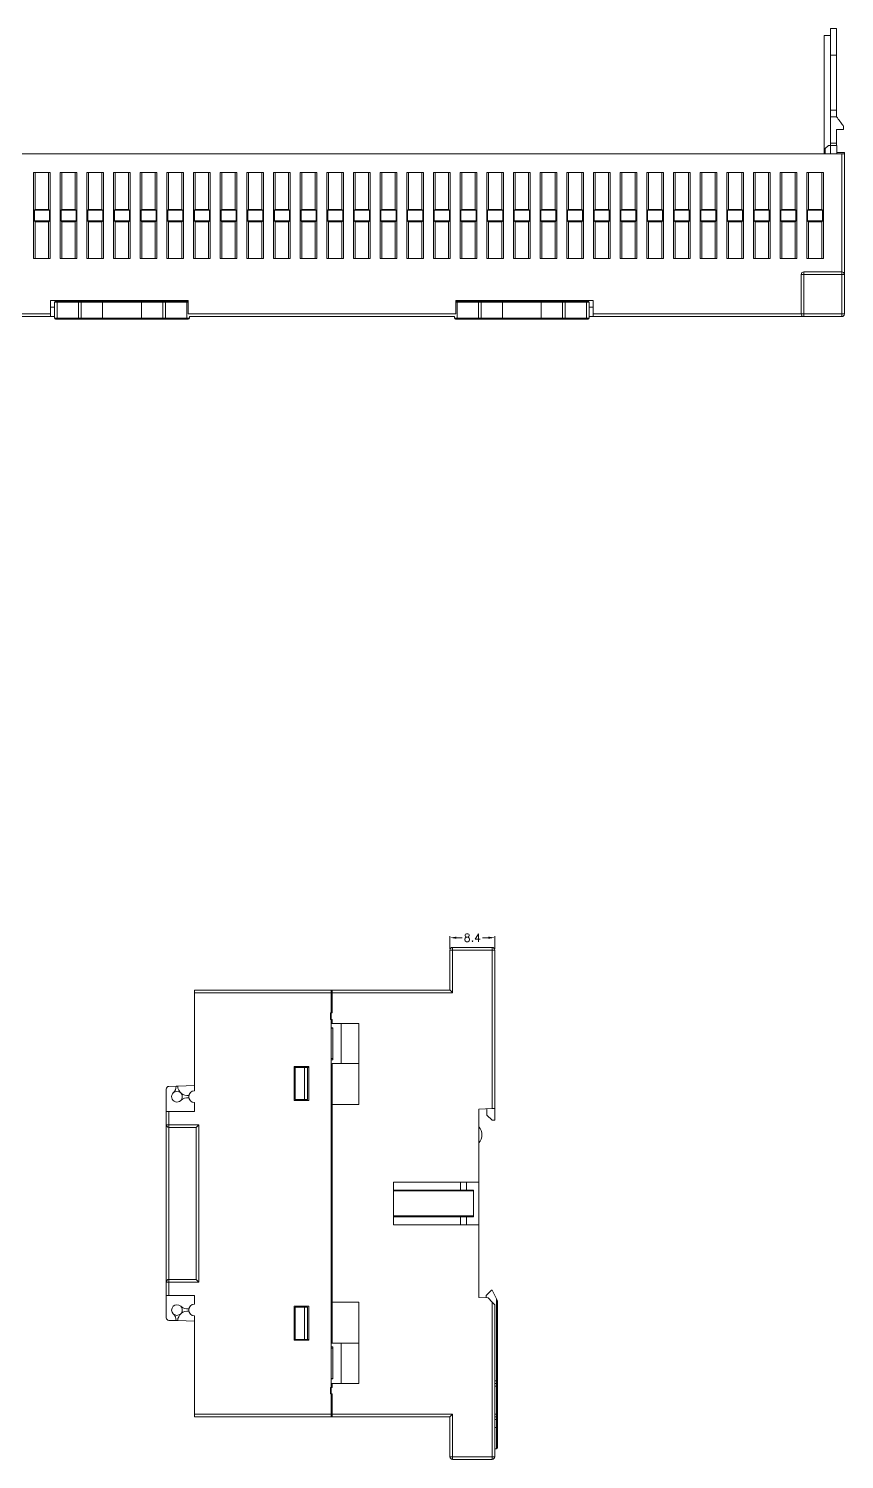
# Model space of a CAD drawing. Header units: millimetres. Extents: x 92 to 1037, y 522 to 1264.
# Drawn here: x 450.8 to 603.8, y 615 to 883.2 of the extents above; entities that cross this region are included whole.
import ezdxf

# ---------------------------------------------------------------- set-up
doc = ezdxf.new("R2010")
doc.units = ezdxf.units.MM
doc.layers.get('Defpoints').update_dxf_attribs({"linetype": 'CONTINUOUS'})
doc.layers.add('1', color=7, linetype='CONTINUOUS', true_color=0xffffff)
doc.layers.add('9', color=7, linetype='CONTINUOUS', true_color=0xffffff)
doc.layers.add('dim', color=82, linetype='CONTINUOUS', lineweight=9)
doc.styles.add('ROMANC', font='romanc.shx', dxfattribs={"bigfont": 'gbcbig.shx'})
doc.dimstyles.new('YanXiu', dxfattribs={"dimtxt": 6, "dimasz": 2.2, "dimexe": 0.66, "dimexo": 0.66, "dimgap": 0.66, "dimtad": 0, "dimdsep": 46, "dimtxsty": 'ROMANC', "dimcen": 0, "dimclrd": 256, "dimclre": 131, "dimclrt": 42, "dimazin": 2, "dimtfac": 1, "dimtofl": 0, "dimtmove": 0, "dimatfit": 3, "dimfxl": 0, "dimlwd": 5, "dimlwe": 5, "dimarcsym": 0})

# ---------------------------------------------------------------- blocks, each defined once
blk = doc.blocks.new('*D36')
at = {"layer": 'Defpoints', "color": 0, "lineweight": 18, "transparency": 16777216}
for p in [(538.23, 712.79), (529.83, 710.41), (538.23, 710.41)]:
    blk.add_point(p, dxfattribs=at)
at = {"layer": 'dim', "color": 131, "lineweight": 5, "transparency": 16777216}
for p, q in [((529.83, 710.71), (529.83, 713.09)), ((538.23, 710.71), (538.23, 713.09))]:
    blk.add_line(p, q, dxfattribs=at)
at = {"layer": 'dim', "lineweight": 5, "transparency": 16777216}
for p, q in [((531.03, 712.79), (532.12, 712.79)), ((537.03, 712.79), (535.93, 712.79))]:
    blk.add_line(p, q, dxfattribs=at)
at = {"layer": 'dim', "lineweight": 18, "transparency": 16777216}
for points in [[(531.03, 712.99), (531.03, 712.59), (529.83, 712.79)], [(537.03, 712.99), (537.03, 712.59), (538.23, 712.79)]]:
    blk.add_solid(points, dxfattribs=at)
at = {"layer": 'dim', "color": 42, "lineweight": 18, "transparency": 16777216, "insert": (534.03, 712.79), "char_height": 1.5, "attachment_point": 5, "style": 'ROMANC'}
blk.add_mtext('8.4', dxfattribs=at)

msp = doc.modelspace()

# ---------------------------------------------------------------- linework, layer by layer
at = {"layer": '1', "color": 155, "linetype": 'Continuous', "lineweight": 18}
for p, q in [((481.927, 702.983), (507.527, 702.983)), ((481.927, 702.983), (481.927, 702.483)), ((507.527, 702.983), (507.727, 702.983)), ((507.527, 702.983), (507.527, 702.483)), ((481.927, 702.483), (481.927, 684.083)), ((507.527, 623.483), (507.527, 702.483)), ((507.527, 700.983), (507.727, 700.983)), ((507.827, 695.883), (507.527, 695.883)), ((507.527, 695.833), (507.827, 695.833)), ((507.827, 695.833), (507.827, 695.883)), ((507.827, 695.833), (507.827, 690.133)), ((507.827, 690.133), (507.527, 690.133)), ((507.827, 689.883), (507.527, 689.883)), ((507.827, 689.883), (507.827, 690.133)), ((500.627, 682.283), (500.627, 688.633)), ((500.627, 688.633), (503.327, 688.633)), ((503.327, 688.633), (503.327, 682.283)), ((476.627, 680.233), (476.627, 684.415)), ((478.486, 684.962), (477.11, 684.914)), ((478.769, 684.972), (478.486, 684.962)), ((481.927, 685.083), (478.769, 684.972)), ((481.927, 681.883), (481.927, 680.233)), ((503.327, 682.283), (500.627, 682.283)), ((476.627, 677.733), (476.627, 680.233)), ((476.627, 680.233), (477.127, 680.233)), ((481.927, 680.233), (477.127, 680.233)), ((476.627, 648.233), (476.627, 677.733)), ((482.227, 677.233), (477.127, 677.233)), ((482.227, 677.233), (482.727, 677.733)), ((482.227, 648.733), (482.227, 677.233)), ((476.627, 645.733), (476.627, 648.233)), ((477.127, 648.733), (482.227, 648.733)), ((482.727, 648.233), (482.227, 648.733)), ((476.627, 641.552), (476.627, 645.733)), ((477.127, 645.733), (476.627, 645.733)), ((481.927, 645.733), (477.127, 645.733)), ((481.927, 645.733), (481.927, 644.083)), ((481.927, 641.883), (481.927, 623.483)), ((500.627, 637.333), (500.627, 643.683)), ((500.627, 643.683), (503.327, 643.683)), ((503.327, 643.683), (503.327, 637.333)), ((478.486, 641.004), (477.11, 641.052)), ((478.769, 640.994), (478.486, 641.004)), ((481.927, 640.884), (478.769, 640.994)), ((503.327, 637.333), (500.627, 637.333)), ((507.827, 636.083), (507.527, 636.083)), ((507.827, 635.833), (507.527, 635.833)), ((507.827, 636.083), (507.827, 635.833)), ((507.827, 630.133), (507.827, 635.833)), ((507.527, 630.133), (507.827, 630.133)), ((507.827, 630.083), (507.527, 630.083)), ((507.827, 630.133), (507.827, 630.083)), ((481.927, 623.483), (481.927, 622.983)), ((507.527, 622.983), (481.927, 622.983)), ((507.527, 624.983), (507.727, 624.983)), ((507.527, 623.483), (507.527, 622.983)), ((507.527, 622.983), (507.727, 622.983))]:
    msp.add_line(p, q, dxfattribs=at)
at = {"layer": '1', "color": 155, "linetype": 'Continuous', "lineweight": 13}
for p, q in [((507.527, 702.483), (481.927, 702.483)), ((477.127, 680.233), (477.127, 677.733)), ((476.627, 677.733), (477.127, 677.733)), ((477.127, 677.733), (482.727, 677.733)), ((477.127, 677.233), (477.127, 677.733)), ((477.127, 677.233), (477.127, 648.733)), ((482.727, 677.733), (482.727, 648.233)), ((476.627, 648.233), (477.127, 648.233)), ((477.127, 648.233), (477.127, 648.733)), ((482.727, 648.233), (477.127, 648.233)), ((477.127, 648.233), (477.127, 645.733)), ((481.927, 623.483), (507.527, 623.483))]:
    msp.add_line(p, q, dxfattribs=at)
at = {"layer": '1', "color": 155, "linetype": 'Continuous', "lineweight": 18}
for centre, radius, start, end in [((477.127, 684.415), 0.5, 91.99951, 180), ((476.671, 685.007), 1.815, 314.02724, 358.59483), ((480.584, 685.007), 1.815, 181.09269, 278.45772), ((478.627, 682.983), 1, 134.02724, 314.02724), ((480.584, 680.958), 1.815, 81.53276, 134.02724), ((481.927, 642.983), 1.1, 90, 270), ((477.127, 641.552), 0.5, 180, 268.00049), ((478.627, 642.984), 1, 225.97276, 314.02724), ((478.627, 642.984), 1, 314.02724, 45.97276)]:
    msp.add_arc(centre, radius, start, end, dxfattribs=at)
at = {"layer": '1', "color": 155, "linetype": 'Continuous', "lineweight": 18, "extrusion": (0, 0, -1)}
for centre, radius, start, end in [((-478.627, 682.983), 1, 45.97276, 134.02724), ((-481.927, 682.983), 1.1, 270, 90), ((-478.627, 682.983), 1, 134.02724, 225.97276), ((-477.127, 677.733), 0.5, 270, 0), ((-477.127, 648.233), 0.5, 0, 90), ((-478.627, 642.984), 1, 314.02724, 134.02724), ((-476.671, 640.959), 1.815, 134.02724, 178.59483), ((-480.584, 640.959), 1.815, 1.09269, 98.46023), ((-480.584, 645.008), 1.815, 261.53529, 314.02724)]:
    msp.add_arc(centre, radius, start, end, dxfattribs=at)
at = {"layer": '9', "color": 155, "linetype": 'Continuous', "lineweight": 18}
for p, q in [((601.199, 883.232), (602.349, 883.232)), ((601.199, 878.232), (601.199, 883.232)), ((602.349, 883.232), (602.349, 878.232)), ((599.999, 881.932), (601.199, 881.932)), ((599.999, 859.731), (599.999, 881.932)), ((602.349, 878.232), (601.199, 878.232)), ((601.199, 878.232), (601.199, 867.939)), ((602.349, 867.939), (602.349, 878.232)), ((601.199, 866.689), (601.199, 867.939)), ((601.199, 867.939), (602.349, 867.939)), ((601.199, 866.689), (601.199, 861.732)), ((602.349, 867.939), (602.349, 866.689)), ((602.349, 864.332), (602.349, 861.732)), ((603.653, 864.904), (603.653, 864.332)), ((600.813, 861.332), (600.213, 860.732)), ((600.813, 861.332), (601.199, 861.332)), ((602.399, 861.332), (601.199, 861.332)), ((601.199, 861.332), (601.199, 859.732)), ((602.399, 861.332), (602.399, 859.732)), ((408.299, 859.732), (603.299, 859.732)), ((600.213, 859.732), (600.213, 860.732)), ((602.399, 860.032), (603.799, 860.032)), ((603.799, 859.732), (603.299, 859.732)), ((603.799, 860.032), (603.799, 859.732)), ((603.799, 859.732), (603.799, 837.132)), ((451.741, 856.232), (454.857, 856.232)), ((451.741, 840.132), (451.741, 856.232)), ((452.045, 849.329), (452.038, 856.232)), ((454.553, 849.329), (454.56, 856.232)), ((454.857, 840.132), (454.857, 856.232)), ((456.741, 856.232), (459.857, 856.232)), ((456.741, 840.132), (456.741, 856.232)), ((457.045, 849.329), (457.038, 856.232)), ((459.553, 849.329), (459.56, 856.232)), ((459.857, 840.132), (459.857, 856.232)), ((461.741, 856.232), (464.857, 856.232)), ((461.741, 840.132), (461.741, 856.232)), ((462.045, 849.329), (462.038, 856.232)), ((464.553, 849.329), (464.56, 856.232)), ((464.857, 840.132), (464.857, 856.232)), ((466.741, 856.232), (469.857, 856.232)), ((466.741, 840.132), (466.741, 856.232)), ((467.045, 849.329), (467.038, 856.232)), ((469.553, 849.329), (469.56, 856.232)), ((469.857, 840.132), (469.857, 856.232)), ((471.741, 856.232), (474.857, 856.232)), ((471.741, 840.132), (471.741, 856.232)), ((472.045, 849.329), (472.038, 856.232)), ((474.553, 849.329), (474.56, 856.232)), ((474.857, 840.132), (474.857, 856.232)), ((476.741, 856.232), (479.857, 856.232)), ((476.741, 840.132), (476.741, 856.232)), ((477.045, 849.329), (477.038, 856.232)), ((479.553, 849.329), (479.56, 856.232)), ((479.857, 840.132), (479.857, 856.232)), ((481.741, 856.232), (484.857, 856.232)), ((481.741, 840.132), (481.741, 856.232)), ((482.045, 849.329), (482.038, 856.232)), ((484.553, 849.329), (484.56, 856.232)), ((484.857, 840.132), (484.857, 856.232)), ((486.741, 856.232), (489.857, 856.232)), ((486.741, 840.132), (486.741, 856.232)), ((487.045, 849.329), (487.038, 856.232)), ((489.553, 849.329), (489.56, 856.232)), ((489.857, 840.132), (489.857, 856.232)), ((491.741, 856.232), (494.857, 856.232)), ((491.741, 840.132), (491.741, 856.232)), ((492.045, 849.329), (492.038, 856.232)), ((494.553, 849.329), (494.56, 856.232)), ((494.857, 840.132), (494.857, 856.232)), ((496.741, 856.232), (499.857, 856.232)), ((496.741, 840.132), (496.741, 856.232)), ((497.045, 849.329), (497.038, 856.232)), ((499.553, 849.329), (499.56, 856.232)), ((499.857, 840.132), (499.857, 856.232)), ((501.741, 856.232), (504.857, 856.232)), ((501.741, 840.132), (501.741, 856.232)), ((502.045, 849.329), (502.038, 856.232)), ((504.553, 849.329), (504.56, 856.232)), ((504.857, 840.132), (504.857, 856.232)), ((506.741, 856.232), (509.857, 856.232)), ((506.741, 840.132), (506.741, 856.232)), ((507.045, 849.329), (507.038, 856.232)), ((509.553, 849.329), (509.56, 856.232)), ((509.857, 840.132), (509.857, 856.232)), ((511.741, 856.232), (514.857, 856.232)), ((511.741, 840.132), (511.741, 856.232)), ((512.045, 849.329), (512.038, 856.232)), ((514.553, 849.329), (514.56, 856.232)), ((514.857, 840.132), (514.857, 856.232)), ((516.741, 856.232), (519.857, 856.232)), ((516.741, 840.132), (516.741, 856.232)), ((517.045, 849.329), (517.038, 856.232)), ((519.553, 849.329), (519.56, 856.232)), ((519.857, 840.132), (519.857, 856.232)), ((521.741, 856.232), (524.857, 856.232)), ((521.741, 840.132), (521.741, 856.232)), ((522.045, 849.329), (522.038, 856.232)), ((524.553, 849.329), (524.56, 856.232)), ((524.857, 840.132), (524.857, 856.232)), ((526.741, 856.232), (529.857, 856.232)), ((526.741, 840.132), (526.741, 856.232)), ((527.045, 849.329), (527.038, 856.232)), ((529.553, 849.329), (529.56, 856.232)), ((529.857, 840.132), (529.857, 856.232)), ((531.741, 856.232), (534.857, 856.232)), ((531.741, 840.132), (531.741, 856.232)), ((532.045, 849.329), (532.038, 856.232)), ((534.553, 849.329), (534.56, 856.232)), ((534.857, 840.132), (534.857, 856.232)), ((536.741, 856.232), (539.857, 856.232)), ((536.741, 840.132), (536.741, 856.232)), ((537.045, 849.329), (537.038, 856.232)), ((539.553, 849.329), (539.56, 856.232)), ((539.857, 840.132), (539.857, 856.232)), ((541.741, 856.232), (544.857, 856.232)), ((541.741, 840.132), (541.741, 856.232)), ((542.045, 849.329), (542.038, 856.232)), ((544.553, 849.329), (544.56, 856.232)), ((544.857, 840.132), (544.857, 856.232)), ((546.741, 856.232), (549.857, 856.232)), ((546.741, 840.132), (546.741, 856.232)), ((547.045, 849.329), (547.038, 856.232)), ((549.553, 849.329), (549.56, 856.232)), ((549.857, 840.132), (549.857, 856.232)), ((551.741, 856.232), (554.857, 856.232)), ((551.741, 840.132), (551.741, 856.232)), ((552.045, 849.329), (552.038, 856.232)), ((554.553, 849.329), (554.56, 856.232)), ((554.857, 840.132), (554.857, 856.232)), ((556.741, 856.232), (559.857, 856.232)), ((556.741, 840.132), (556.741, 856.232)), ((557.045, 849.329), (557.038, 856.232)), ((559.553, 849.329), (559.56, 856.232)), ((559.857, 840.132), (559.857, 856.232)), ((561.741, 856.232), (564.857, 856.232)), ((561.741, 840.132), (561.741, 856.232)), ((562.045, 849.329), (562.038, 856.232)), ((564.553, 849.329), (564.56, 856.232)), ((564.857, 840.132), (564.857, 856.232)), ((566.741, 856.232), (569.857, 856.232)), ((566.741, 840.132), (566.741, 856.232)), ((567.045, 849.329), (567.038, 856.232)), ((569.553, 849.329), (569.56, 856.232)), ((569.857, 840.132), (569.857, 856.232)), ((571.741, 856.232), (574.857, 856.232)), ((571.741, 840.132), (571.741, 856.232)), ((572.045, 849.329), (572.038, 856.232)), ((574.553, 849.329), (574.56, 856.232)), ((574.857, 840.132), (574.857, 856.232)), ((576.741, 856.232), (579.857, 856.232)), ((576.741, 840.132), (576.741, 856.232)), ((577.045, 849.329), (577.038, 856.232)), ((579.553, 849.329), (579.56, 856.232)), ((579.857, 840.132), (579.857, 856.232)), ((581.741, 856.232), (584.857, 856.232)), ((581.741, 840.132), (581.741, 856.232)), ((582.045, 849.329), (582.038, 856.232)), ((584.553, 849.329), (584.56, 856.232)), ((584.857, 840.132), (584.857, 856.232)), ((586.741, 856.232), (589.857, 856.232)), ((586.741, 840.132), (586.741, 856.232)), ((587.045, 849.329), (587.038, 856.232)), ((589.553, 849.329), (589.56, 856.232)), ((589.857, 840.132), (589.857, 856.232)), ((591.741, 856.232), (594.857, 856.232)), ((591.741, 840.132), (591.741, 856.232)), ((592.045, 849.329), (592.038, 856.232)), ((594.553, 849.329), (594.56, 856.232)), ((594.857, 840.132), (594.857, 856.232)), ((596.741, 856.232), (599.857, 856.232)), ((596.741, 840.132), (596.741, 856.232)), ((597.045, 849.329), (597.038, 856.232)), ((599.553, 849.329), (599.56, 856.232)), ((599.857, 840.132), (599.857, 856.232)), ((451.888, 849.172), (452.045, 849.329)), ((454.71, 849.172), (451.888, 849.172)), ((451.888, 849.172), (451.888, 847.192)), ((454.553, 849.329), (452.045, 849.329)), ((454.71, 849.172), (454.553, 849.329)), ((454.71, 849.172), (454.71, 847.192)), ((456.888, 849.172), (457.045, 849.329)), ((459.71, 849.172), (456.888, 849.172)), ((456.888, 849.172), (456.888, 847.192)), ((459.553, 849.329), (457.045, 849.329)), ((459.71, 849.172), (459.553, 849.329)), ((459.71, 849.172), (459.71, 847.192)), ((461.888, 849.172), (462.045, 849.329)), ((464.71, 849.172), (461.888, 849.172)), ((461.888, 849.172), (461.888, 847.192)), ((464.553, 849.329), (462.045, 849.329)), ((464.71, 849.172), (464.553, 849.329)), ((464.71, 849.172), (464.71, 847.192)), ((466.888, 849.172), (467.045, 849.329)), ((469.71, 849.172), (466.888, 849.172)), ((466.888, 849.172), (466.888, 847.192)), ((469.553, 849.329), (467.045, 849.329)), ((469.71, 849.172), (469.553, 849.329)), ((469.71, 849.172), (469.71, 847.192)), ((471.888, 849.172), (472.045, 849.329)), ((474.71, 849.172), (471.888, 849.172)), ((471.888, 849.172), (471.888, 847.192)), ((474.553, 849.329), (472.045, 849.329)), ((474.71, 849.172), (474.553, 849.329)), ((474.71, 849.172), (474.71, 847.192)), ((476.888, 849.172), (477.045, 849.329)), ((479.71, 849.172), (476.888, 849.172)), ((476.888, 849.172), (476.888, 847.192)), ((479.553, 849.329), (477.045, 849.329)), ((479.71, 849.172), (479.553, 849.329)), ((479.71, 849.172), (479.71, 847.192)), ((481.888, 849.172), (482.045, 849.329)), ((484.71, 849.172), (481.888, 849.172)), ((481.888, 849.172), (481.888, 847.192)), ((484.553, 849.329), (482.045, 849.329)), ((484.71, 849.172), (484.553, 849.329)), ((484.71, 849.172), (484.71, 847.192)), ((486.888, 849.172), (487.045, 849.329)), ((489.71, 849.172), (486.888, 849.172)), ((486.888, 849.172), (486.888, 847.192)), ((489.553, 849.329), (487.045, 849.329)), ((489.71, 849.172), (489.553, 849.329)), ((489.71, 849.172), (489.71, 847.192)), ((491.888, 849.172), (492.045, 849.329)), ((494.71, 849.172), (491.888, 849.172)), ((491.888, 849.172), (491.888, 847.192)), ((494.553, 849.329), (492.045, 849.329)), ((494.71, 849.172), (494.553, 849.329)), ((494.71, 849.172), (494.71, 847.192)), ((496.888, 849.172), (497.045, 849.329)), ((499.71, 849.172), (496.888, 849.172)), ((496.888, 849.172), (496.888, 847.192)), ((499.553, 849.329), (497.045, 849.329)), ((499.71, 849.172), (499.553, 849.329)), ((499.71, 849.172), (499.71, 847.192)), ((501.888, 849.172), (502.045, 849.329)), ((504.71, 849.172), (501.888, 849.172)), ((501.888, 849.172), (501.888, 847.192)), ((504.553, 849.329), (502.045, 849.329)), ((504.71, 849.172), (504.553, 849.329)), ((504.71, 849.172), (504.71, 847.192)), ((506.888, 849.172), (507.045, 849.329)), ((509.71, 849.172), (506.888, 849.172)), ((506.888, 849.172), (506.888, 847.192)), ((509.553, 849.329), (507.045, 849.329)), ((509.71, 849.172), (509.553, 849.329)), ((509.71, 849.172), (509.71, 847.192)), ((511.888, 849.172), (512.045, 849.329)), ((514.71, 849.172), (511.888, 849.172)), ((511.888, 849.172), (511.888, 847.192)), ((514.553, 849.329), (512.045, 849.329)), ((514.71, 849.172), (514.553, 849.329)), ((514.71, 849.172), (514.71, 847.192)), ((516.888, 849.172), (517.045, 849.329)), ((519.71, 849.172), (516.888, 849.172)), ((516.888, 849.172), (516.888, 847.192)), ((519.553, 849.329), (517.045, 849.329)), ((519.71, 849.172), (519.553, 849.329)), ((519.71, 849.172), (519.71, 847.192)), ((521.888, 849.172), (522.045, 849.329)), ((524.71, 849.172), (521.888, 849.172)), ((521.888, 849.172), (521.888, 847.192)), ((524.553, 849.329), (522.045, 849.329)), ((524.71, 849.172), (524.553, 849.329)), ((524.71, 849.172), (524.71, 847.192)), ((526.888, 849.172), (527.045, 849.329)), ((529.71, 849.172), (526.888, 849.172)), ((526.888, 849.172), (526.888, 847.192)), ((529.553, 849.329), (527.045, 849.329)), ((529.71, 849.172), (529.553, 849.329)), ((529.71, 849.172), (529.71, 847.192)), ((531.888, 849.172), (532.045, 849.329)), ((534.71, 849.172), (531.888, 849.172)), ((531.888, 849.172), (531.888, 847.192)), ((534.553, 849.329), (532.045, 849.329)), ((534.71, 849.172), (534.553, 849.329)), ((534.71, 849.172), (534.71, 847.192)), ((536.888, 849.172), (537.045, 849.329)), ((539.71, 849.172), (536.888, 849.172)), ((536.888, 849.172), (536.888, 847.192)), ((539.553, 849.329), (537.045, 849.329)), ((539.71, 849.172), (539.553, 849.329)), ((539.71, 849.172), (539.71, 847.192)), ((541.888, 849.172), (542.045, 849.329)), ((544.71, 849.172), (541.888, 849.172)), ((541.888, 849.172), (541.888, 847.192)), ((544.553, 849.329), (542.045, 849.329)), ((544.71, 849.172), (544.553, 849.329)), ((544.71, 849.172), (544.71, 847.192)), ((546.888, 849.172), (547.045, 849.329)), ((549.71, 849.172), (546.888, 849.172)), ((546.888, 849.172), (546.888, 847.192)), ((549.553, 849.329), (547.045, 849.329)), ((549.71, 849.172), (549.553, 849.329)), ((549.71, 849.172), (549.71, 847.192)), ((551.888, 849.172), (552.045, 849.329)), ((554.71, 849.172), (551.888, 849.172)), ((551.888, 849.172), (551.888, 847.192)), ((554.553, 849.329), (552.045, 849.329)), ((554.71, 849.172), (554.553, 849.329)), ((554.71, 849.172), (554.71, 847.192)), ((556.888, 849.172), (557.045, 849.329)), ((559.71, 849.172), (556.888, 849.172)), ((556.888, 849.172), (556.888, 847.192)), ((559.553, 849.329), (557.045, 849.329)), ((559.71, 849.172), (559.553, 849.329)), ((559.71, 849.172), (559.71, 847.192)), ((561.888, 849.172), (562.045, 849.329)), ((564.71, 849.172), (561.888, 849.172)), ((561.888, 849.172), (561.888, 847.192)), ((564.553, 849.329), (562.045, 849.329)), ((564.71, 849.172), (564.553, 849.329)), ((564.71, 849.172), (564.71, 847.192)), ((566.888, 849.172), (567.045, 849.329)), ((569.71, 849.172), (566.888, 849.172)), ((566.888, 849.172), (566.888, 847.192)), ((569.553, 849.329), (567.045, 849.329)), ((569.71, 849.172), (569.553, 849.329)), ((569.71, 849.172), (569.71, 847.192)), ((571.888, 849.172), (572.045, 849.329)), ((574.71, 849.172), (571.888, 849.172)), ((571.888, 849.172), (571.888, 847.192)), ((574.553, 849.329), (572.045, 849.329)), ((574.71, 849.172), (574.553, 849.329)), ((574.71, 849.172), (574.71, 847.192)), ((576.888, 849.172), (577.045, 849.329)), ((579.71, 849.172), (576.888, 849.172)), ((576.888, 849.172), (576.888, 847.192)), ((579.553, 849.329), (577.045, 849.329)), ((579.71, 849.172), (579.553, 849.329)), ((579.71, 849.172), (579.71, 847.192)), ((581.888, 849.172), (582.045, 849.329)), ((584.71, 849.172), (581.888, 849.172)), ((581.888, 849.172), (581.888, 847.192)), ((584.553, 849.329), (582.045, 849.329)), ((584.71, 849.172), (584.553, 849.329)), ((584.71, 849.172), (584.71, 847.192)), ((586.888, 849.172), (587.045, 849.329)), ((589.71, 849.172), (586.888, 849.172)), ((586.888, 849.172), (586.888, 847.192)), ((589.553, 849.329), (587.045, 849.329)), ((589.71, 849.172), (589.553, 849.329)), ((589.71, 849.172), (589.71, 847.192)), ((591.888, 849.172), (592.045, 849.329)), ((594.71, 849.172), (591.888, 849.172)), ((591.888, 849.172), (591.888, 847.192)), ((594.553, 849.329), (592.045, 849.329)), ((594.71, 849.172), (594.553, 849.329)), ((594.71, 849.172), (594.71, 847.192)), ((596.888, 849.172), (597.045, 849.329)), ((599.71, 849.172), (596.888, 849.172)), ((596.888, 849.172), (596.888, 847.192)), ((599.553, 849.329), (597.045, 849.329)), ((599.71, 849.172), (599.553, 849.329)), ((599.71, 849.172), (599.71, 847.192)), ((454.71, 847.192), (451.888, 847.192)), ((451.888, 847.192), (452.048, 847.032)), ((454.551, 847.032), (452.048, 847.032)), ((452.055, 840.132), (452.048, 847.032)), ((454.543, 840.132), (454.551, 847.032)), ((454.71, 847.192), (454.551, 847.032)), ((459.71, 847.192), (456.888, 847.192)), ((456.888, 847.192), (457.048, 847.032)), ((459.551, 847.032), (457.048, 847.032)), ((457.055, 840.132), (457.048, 847.032)), ((459.543, 840.132), (459.551, 847.032)), ((459.71, 847.192), (459.551, 847.032)), ((464.71, 847.192), (461.888, 847.192)), ((461.888, 847.192), (462.048, 847.032)), ((464.551, 847.032), (462.048, 847.032)), ((462.055, 840.132), (462.048, 847.032)), ((464.543, 840.132), (464.551, 847.032)), ((464.71, 847.192), (464.551, 847.032)), ((469.71, 847.192), (466.888, 847.192)), ((466.888, 847.192), (467.048, 847.032)), ((469.551, 847.032), (467.048, 847.032)), ((467.055, 840.132), (467.048, 847.032)), ((469.543, 840.132), (469.551, 847.032)), ((469.71, 847.192), (469.551, 847.032)), ((474.71, 847.192), (471.888, 847.192)), ((471.888, 847.192), (472.048, 847.032)), ((474.551, 847.032), (472.048, 847.032)), ((472.055, 840.132), (472.048, 847.032)), ((474.543, 840.132), (474.551, 847.032)), ((474.71, 847.192), (474.551, 847.032)), ((479.71, 847.192), (476.888, 847.192)), ((476.888, 847.192), (477.048, 847.032)), ((479.551, 847.032), (477.048, 847.032)), ((477.055, 840.132), (477.048, 847.032)), ((479.543, 840.132), (479.551, 847.032)), ((479.71, 847.192), (479.551, 847.032)), ((484.71, 847.192), (481.888, 847.192)), ((481.888, 847.192), (482.048, 847.032)), ((484.551, 847.032), (482.048, 847.032)), ((482.055, 840.132), (482.048, 847.032)), ((484.543, 840.132), (484.551, 847.032)), ((484.71, 847.192), (484.551, 847.032)), ((489.71, 847.192), (486.888, 847.192)), ((486.888, 847.192), (487.048, 847.032)), ((489.551, 847.032), (487.048, 847.032)), ((487.055, 840.132), (487.048, 847.032)), ((489.543, 840.132), (489.551, 847.032)), ((489.71, 847.192), (489.551, 847.032)), ((494.71, 847.192), (491.888, 847.192)), ((491.888, 847.192), (492.048, 847.032)), ((494.551, 847.032), (492.048, 847.032)), ((492.055, 840.132), (492.048, 847.032)), ((494.543, 840.132), (494.551, 847.032)), ((494.71, 847.192), (494.551, 847.032)), ((499.71, 847.192), (496.888, 847.192)), ((496.888, 847.192), (497.048, 847.032)), ((499.551, 847.032), (497.048, 847.032)), ((497.055, 840.132), (497.048, 847.032)), ((499.543, 840.132), (499.551, 847.032)), ((499.71, 847.192), (499.551, 847.032)), ((504.71, 847.192), (501.888, 847.192)), ((501.888, 847.192), (502.048, 847.032)), ((504.551, 847.032), (502.048, 847.032)), ((502.055, 840.132), (502.048, 847.032)), ((504.543, 840.132), (504.551, 847.032)), ((504.71, 847.192), (504.551, 847.032)), ((509.71, 847.192), (506.888, 847.192)), ((506.888, 847.192), (507.048, 847.032)), ((509.551, 847.032), (507.048, 847.032)), ((507.055, 840.132), (507.048, 847.032)), ((509.543, 840.132), (509.551, 847.032)), ((509.71, 847.192), (509.551, 847.032)), ((514.71, 847.192), (511.888, 847.192)), ((511.888, 847.192), (512.048, 847.032)), ((514.551, 847.032), (512.048, 847.032)), ((512.055, 840.132), (512.048, 847.032)), ((514.543, 840.132), (514.551, 847.032)), ((514.71, 847.192), (514.551, 847.032)), ((519.71, 847.192), (516.888, 847.192)), ((516.888, 847.192), (517.048, 847.032)), ((519.551, 847.032), (517.048, 847.032)), ((517.055, 840.132), (517.048, 847.032)), ((519.543, 840.132), (519.551, 847.032)), ((519.71, 847.192), (519.551, 847.032)), ((524.71, 847.192), (521.888, 847.192)), ((521.888, 847.192), (522.048, 847.032)), ((524.551, 847.032), (522.048, 847.032)), ((522.055, 840.132), (522.048, 847.032)), ((524.543, 840.132), (524.551, 847.032)), ((524.71, 847.192), (524.551, 847.032)), ((529.71, 847.192), (526.888, 847.192)), ((526.888, 847.192), (527.048, 847.032)), ((529.551, 847.032), (527.048, 847.032)), ((527.055, 840.132), (527.048, 847.032)), ((529.543, 840.132), (529.551, 847.032)), ((529.71, 847.192), (529.551, 847.032)), ((534.71, 847.192), (531.888, 847.192)), ((531.888, 847.192), (532.048, 847.032)), ((534.551, 847.032), (532.048, 847.032)), ((532.055, 840.132), (532.048, 847.032)), ((534.543, 840.132), (534.551, 847.032)), ((534.71, 847.192), (534.551, 847.032)), ((539.71, 847.192), (536.888, 847.192)), ((536.888, 847.192), (537.048, 847.032)), ((539.551, 847.032), (537.048, 847.032)), ((537.055, 840.132), (537.048, 847.032)), ((539.543, 840.132), (539.551, 847.032)), ((539.71, 847.192), (539.551, 847.032)), ((544.71, 847.192), (541.888, 847.192)), ((541.888, 847.192), (542.048, 847.032)), ((544.551, 847.032), (542.048, 847.032)), ((542.055, 840.132), (542.048, 847.032)), ((544.543, 840.132), (544.551, 847.032)), ((544.71, 847.192), (544.551, 847.032)), ((549.71, 847.192), (546.888, 847.192)), ((546.888, 847.192), (547.048, 847.032)), ((549.551, 847.032), (547.048, 847.032)), ((547.055, 840.132), (547.048, 847.032)), ((549.543, 840.132), (549.551, 847.032)), ((549.71, 847.192), (549.551, 847.032)), ((554.71, 847.192), (551.888, 847.192)), ((551.888, 847.192), (552.048, 847.032)), ((554.551, 847.032), (552.048, 847.032)), ((552.055, 840.132), (552.048, 847.032)), ((554.543, 840.132), (554.551, 847.032)), ((554.71, 847.192), (554.551, 847.032)), ((559.71, 847.192), (556.888, 847.192)), ((556.888, 847.192), (557.048, 847.032)), ((559.551, 847.032), (557.048, 847.032)), ((557.055, 840.132), (557.048, 847.032)), ((559.543, 840.132), (559.551, 847.032)), ((559.71, 847.192), (559.551, 847.032)), ((564.71, 847.192), (561.888, 847.192)), ((561.888, 847.192), (562.048, 847.032)), ((564.551, 847.032), (562.048, 847.032)), ((562.055, 840.132), (562.048, 847.032)), ((564.543, 840.132), (564.551, 847.032)), ((564.71, 847.192), (564.551, 847.032)), ((569.71, 847.192), (566.888, 847.192)), ((566.888, 847.192), (567.048, 847.032)), ((569.551, 847.032), (567.048, 847.032)), ((567.055, 840.132), (567.048, 847.032)), ((569.543, 840.132), (569.551, 847.032)), ((569.71, 847.192), (569.551, 847.032)), ((574.71, 847.192), (571.888, 847.192)), ((571.888, 847.192), (572.048, 847.032)), ((574.551, 847.032), (572.048, 847.032)), ((572.055, 840.132), (572.048, 847.032)), ((574.543, 840.132), (574.551, 847.032)), ((574.71, 847.192), (574.551, 847.032)), ((579.71, 847.192), (576.888, 847.192)), ((576.888, 847.192), (577.048, 847.032)), ((579.551, 847.032), (577.048, 847.032)), ((577.055, 840.132), (577.048, 847.032)), ((579.543, 840.132), (579.551, 847.032)), ((579.71, 847.192), (579.551, 847.032)), ((584.71, 847.192), (581.888, 847.192)), ((581.888, 847.192), (582.048, 847.032)), ((584.551, 847.032), (582.048, 847.032)), ((582.055, 840.132), (582.048, 847.032)), ((584.543, 840.132), (584.551, 847.032)), ((584.71, 847.192), (584.551, 847.032)), ((589.71, 847.192), (586.888, 847.192)), ((586.888, 847.192), (587.048, 847.032)), ((589.551, 847.032), (587.048, 847.032)), ((587.055, 840.132), (587.048, 847.032)), ((589.543, 840.132), (589.551, 847.032)), ((589.71, 847.192), (589.551, 847.032)), ((594.71, 847.192), (591.888, 847.192)), ((591.888, 847.192), (592.048, 847.032)), ((594.551, 847.032), (592.048, 847.032)), ((592.055, 840.132), (592.048, 847.032)), ((594.543, 840.132), (594.551, 847.032)), ((594.71, 847.192), (594.551, 847.032)), ((599.71, 847.192), (596.888, 847.192)), ((596.888, 847.192), (597.048, 847.032)), ((599.551, 847.032), (597.048, 847.032)), ((597.055, 840.132), (597.048, 847.032)), ((599.543, 840.132), (599.551, 847.032)), ((599.71, 847.192), (599.551, 847.032)), ((454.857, 840.132), (451.741, 840.132)), ((459.857, 840.132), (456.741, 840.132)), ((464.857, 840.132), (461.741, 840.132)), ((469.857, 840.132), (466.741, 840.132)), ((474.857, 840.132), (471.741, 840.132)), ((479.857, 840.132), (476.741, 840.132)), ((484.857, 840.132), (481.741, 840.132)), ((489.857, 840.132), (486.741, 840.132)), ((494.857, 840.132), (491.741, 840.132)), ((499.857, 840.132), (496.741, 840.132)), ((504.857, 840.132), (501.741, 840.132)), ((509.857, 840.132), (506.741, 840.132)), ((514.857, 840.132), (511.741, 840.132)), ((519.857, 840.132), (516.741, 840.132)), ((524.857, 840.132), (521.741, 840.132)), ((529.857, 840.132), (526.741, 840.132)), ((534.857, 840.132), (531.741, 840.132)), ((539.857, 840.132), (536.741, 840.132)), ((544.857, 840.132), (541.741, 840.132)), ((549.857, 840.132), (546.741, 840.132)), ((554.857, 840.132), (551.741, 840.132)), ((559.857, 840.132), (556.741, 840.132)), ((564.857, 840.132), (561.741, 840.132)), ((569.857, 840.132), (566.741, 840.132)), ((574.857, 840.132), (571.741, 840.132)), ((579.857, 840.132), (576.741, 840.132)), ((584.857, 840.132), (581.741, 840.132)), ((589.857, 840.132), (586.741, 840.132)), ((594.857, 840.132), (591.741, 840.132)), ((599.857, 840.132), (596.741, 840.132)), ((595.699, 829.732), (595.699, 837.132)), ((603.799, 837.132), (603.799, 829.732)), ((454.899, 832.232), (480.699, 832.232)), ((454.899, 832.232), (454.899, 829.732)), ((455.649, 828.932), (455.649, 831.932)), ((455.849, 832.132), (456.149, 832.132)), ((456.149, 832.132), (460.149, 832.132)), ((460.149, 832.132), (460.849, 832.132)), ((460.649, 828.932), (460.649, 831.932)), ((460.849, 832.132), (464.649, 832.132)), ((464.649, 832.132), (471.949, 832.132)), ((471.949, 832.132), (475.749, 832.132)), ((475.749, 832.132), (476.449, 832.132)), ((475.949, 828.932), (475.949, 831.932)), ((476.449, 832.132), (480.449, 832.132)), ((480.449, 832.132), (480.699, 832.132)), ((480.699, 832.232), (480.699, 829.732)), ((530.899, 832.232), (530.899, 829.732)), ((530.899, 832.232), (556.699, 832.232)), ((530.899, 832.132), (531.149, 832.132)), ((531.149, 832.132), (535.149, 832.132)), ((535.149, 832.132), (535.849, 832.132)), ((535.649, 828.932), (535.649, 831.932)), ((535.849, 832.132), (539.649, 832.132)), ((539.649, 832.132), (546.949, 832.132)), ((546.949, 832.132), (550.749, 832.132)), ((550.749, 832.132), (551.449, 832.132)), ((550.949, 828.932), (550.949, 831.932)), ((551.449, 832.132), (555.449, 832.132)), ((555.449, 832.132), (555.749, 832.132)), ((555.949, 831.932), (555.949, 828.932)), ((556.699, 832.232), (556.699, 829.732)), ((454.899, 829.232), (415.399, 829.232)), ((454.899, 831.032), (455.649, 831.032)), ((454.899, 829.232), (454.899, 829.732)), ((455.649, 829.232), (454.899, 829.232)), ((480.949, 829.232), (480.949, 828.932)), ((530.649, 829.232), (480.949, 829.232)), ((530.649, 828.932), (530.649, 829.232)), ((556.699, 831.032), (555.949, 831.032)), ((555.949, 829.232), (556.699, 829.232)), ((556.699, 829.232), (556.699, 829.732)), ((596.199, 829.232), (556.699, 829.232)), ((603.299, 829.232), (596.199, 829.232)), ((455.849, 828.732), (456.149, 828.732)), ((460.149, 828.732), (456.149, 828.732)), ((460.849, 828.732), (460.149, 828.732)), ((460.849, 828.732), (464.649, 828.732)), ((471.949, 828.732), (464.649, 828.732)), ((475.749, 828.732), (471.949, 828.732)), ((475.749, 828.732), (476.449, 828.732)), ((480.449, 828.732), (476.449, 828.732)), ((480.749, 828.732), (480.449, 828.732)), ((530.849, 828.732), (531.149, 828.732)), ((535.149, 828.732), (531.149, 828.732)), ((535.849, 828.732), (535.149, 828.732)), ((535.849, 828.732), (539.649, 828.732)), ((546.949, 828.732), (539.649, 828.732)), ((550.749, 828.732), (546.949, 828.732)), ((550.749, 828.732), (551.449, 828.732)), ((555.449, 828.732), (551.449, 828.732)), ((555.749, 828.732), (555.449, 828.732)), ((537.727, 710.983), (530.317, 710.983)), ((538.227, 710.483), (538.227, 680.791)), ((507.727, 702.983), (529.827, 702.983)), ((507.727, 702.483), (507.727, 702.983)), ((507.727, 698.683), (507.727, 702.483)), ((507.427, 698.683), (507.427, 697.483)), ((507.427, 698.683), (507.727, 698.683)), ((507.427, 697.483), (507.727, 697.483)), ((507.727, 699.483), (507.527, 699.483)), ((507.527, 699.383), (507.727, 699.383)), ((507.727, 696.733), (507.727, 697.483)), ((507.727, 696.733), (507.527, 696.733)), ((507.727, 696.733), (512.727, 696.733)), ((509.427, 696.733), (509.427, 689.183)), ((512.727, 696.733), (512.727, 689.183)), ((500.771, 688.483), (500.627, 688.34)), ((500.771, 688.483), (500.771, 682.433)), ((502.555, 682.433), (502.555, 688.483)), ((502.555, 688.483), (503.127, 688.483)), ((503.127, 682.433), (503.127, 688.483)), ((503.127, 688.483), (503.327, 688.483)), ((507.727, 681.533), (507.727, 689.183)), ((512.727, 689.183), (507.727, 689.183)), ((512.727, 689.183), (512.727, 681.533)), ((500.771, 682.433), (502.555, 682.433)), ((502.555, 682.433), (503.127, 682.433)), ((507.727, 644.433), (507.727, 681.533)), ((507.727, 681.533), (512.727, 681.533)), ((535.227, 680.633), (537.727, 680.764)), ((535.227, 666.983), (535.227, 680.633)), ((536.727, 679.509), (536.727, 680.712)), ((536.727, 679.509), (537.726, 678.562)), ((538.227, 680.791), (537.727, 680.764)), ((538.227, 680.791), (538.227, 678.588)), ((538.227, 678.588), (537.726, 678.562)), ((519.227, 666.983), (535.227, 666.983)), ((519.227, 658.983), (519.227, 666.983)), ((519.227, 665.483), (534.227, 665.483)), ((519.227, 665.352), (534.227, 665.352)), ((532.927, 665.483), (532.927, 666.983)), ((534.227, 665.352), (534.227, 665.483)), ((534.227, 665.352), (534.227, 660.615)), ((535.227, 658.983), (535.227, 666.983)), ((519.227, 660.615), (534.227, 660.615)), ((519.227, 660.483), (534.227, 660.483)), ((532.927, 658.983), (532.927, 660.483)), ((534.227, 660.615), (534.227, 660.483)), ((519.227, 658.983), (535.227, 658.983)), ((535.227, 645.333), (535.227, 658.983)), ((537.627, 646.683), (536.627, 645.683)), ((537.727, 646.683), (537.627, 646.683)), ((538.527, 645.083), (537.727, 646.683)), ((507.727, 636.783), (507.727, 644.433)), ((507.727, 644.433), (512.727, 644.433)), ((512.727, 644.433), (512.727, 636.783)), ((535.227, 645.333), (536.968, 645.242)), ((536.627, 645.683), (536.627, 645.26)), ((537.727, 644.483), (536.968, 645.242)), ((537.727, 644.483), (538.227, 643.983)), ((538.227, 643.983), (538.227, 615.483)), ((538.527, 645.083), (538.727, 644.683)), ((538.727, 644.683), (538.727, 629.683)), ((500.771, 643.533), (500.771, 637.483)), ((500.771, 643.533), (502.555, 643.533)), ((502.555, 643.533), (503.127, 643.533)), ((502.555, 637.483), (502.555, 643.533)), ((503.127, 643.533), (503.127, 637.483)), ((500.627, 637.627), (500.771, 637.483)), ((502.555, 637.483), (503.127, 637.483)), ((503.127, 637.483), (503.327, 637.483)), ((507.727, 636.783), (512.727, 636.783)), ((509.427, 636.783), (509.427, 629.233)), ((512.727, 629.233), (512.727, 636.783)), ((507.427, 628.483), (507.427, 627.283)), ((507.427, 628.483), (507.727, 628.483)), ((507.727, 629.233), (507.527, 629.233)), ((507.727, 628.483), (507.727, 629.233)), ((512.727, 629.233), (507.727, 629.233)), ((538.227, 629.183), (538.527, 629.183)), ((538.727, 629.683), (538.727, 628.983)), ((538.727, 628.983), (538.727, 628.683)), ((538.727, 628.683), (538.727, 623.483)), ((507.427, 627.283), (507.727, 627.283)), ((507.527, 626.583), (507.727, 626.583)), ((507.727, 626.483), (507.527, 626.483)), ((507.727, 623.483), (507.727, 627.283)), ((507.727, 622.983), (507.727, 623.483)), ((529.827, 622.983), (507.727, 622.983)), ((538.527, 622.983), (538.227, 622.983)), ((538.727, 623.483), (538.727, 623.183)), ((538.727, 623.183), (538.727, 622.483)), ((538.727, 622.483), (538.727, 620.983)), ((538.727, 620.983), (538.727, 617.183)), ((538.527, 616.983), (538.227, 616.983)), ((537.727, 614.983), (530.327, 614.983))]:
    msp.add_line(p, q, dxfattribs=at)
at = {"layer": '9', "color": 155, "linetype": 'Continuous', "lineweight": 13}
for p, q in [((603.299, 837.632), (603.299, 859.732)), ((596.199, 837.132), (595.699, 837.132)), ((596.199, 837.632), (596.199, 837.132)), ((596.199, 837.132), (596.199, 829.732)), ((603.299, 837.632), (603.299, 837.132)), ((603.299, 829.732), (603.299, 837.132)), ((603.799, 837.132), (603.299, 837.132)), ((455.649, 831.932), (456.149, 831.932)), ((456.149, 832.132), (456.149, 831.932)), ((456.149, 831.932), (456.149, 828.932)), ((460.149, 831.932), (456.149, 831.932)), ((460.149, 832.132), (460.149, 831.932)), ((460.149, 828.932), (460.149, 831.932)), ((460.649, 831.932), (460.149, 831.932)), ((460.649, 831.932), (464.649, 831.932)), ((464.649, 832.132), (464.649, 831.932)), ((471.949, 831.932), (464.649, 831.932)), ((464.649, 828.932), (464.649, 831.932)), ((471.949, 832.132), (471.949, 831.932)), ((471.949, 828.932), (471.949, 831.932)), ((475.949, 831.932), (471.949, 831.932)), ((475.949, 831.932), (476.449, 831.932)), ((476.449, 832.132), (476.449, 831.932)), ((476.449, 831.932), (476.449, 828.932)), ((480.449, 831.932), (476.449, 831.932)), ((480.449, 832.132), (480.449, 831.932)), ((480.449, 828.932), (480.449, 831.932)), ((480.699, 831.932), (480.449, 831.932)), ((530.899, 831.932), (531.149, 831.932)), ((531.149, 832.132), (531.149, 831.932)), ((535.149, 831.932), (531.149, 831.932)), ((531.149, 831.932), (531.149, 828.932)), ((535.149, 832.132), (535.149, 831.932)), ((535.149, 828.932), (535.149, 831.932)), ((535.649, 831.932), (535.149, 831.932)), ((535.649, 831.932), (539.649, 831.932)), ((539.649, 832.132), (539.649, 831.932)), ((546.949, 831.932), (539.649, 831.932)), ((539.649, 828.932), (539.649, 831.932)), ((546.949, 832.132), (546.949, 831.932)), ((546.949, 828.932), (546.949, 831.932)), ((550.949, 831.932), (546.949, 831.932)), ((550.949, 831.932), (551.449, 831.932)), ((551.449, 832.132), (551.449, 831.932)), ((555.449, 831.932), (551.449, 831.932)), ((551.449, 831.932), (551.449, 828.932)), ((555.449, 832.132), (555.449, 831.932)), ((555.449, 828.932), (555.449, 831.932)), ((555.949, 831.932), (555.449, 831.932)), ((415.899, 829.732), (454.899, 829.732)), ((455.649, 828.932), (456.149, 828.932)), ((456.149, 828.932), (460.149, 828.932)), ((456.149, 828.732), (456.149, 828.932)), ((460.149, 828.932), (460.649, 828.932)), ((460.149, 828.732), (460.149, 828.932)), ((460.649, 828.932), (464.649, 828.932)), ((464.649, 828.932), (471.949, 828.932)), ((464.649, 828.732), (464.649, 828.932)), ((471.949, 828.932), (475.949, 828.932)), ((471.949, 828.732), (471.949, 828.932)), ((475.949, 828.932), (476.449, 828.932)), ((476.449, 828.932), (480.449, 828.932)), ((476.449, 828.732), (476.449, 828.932)), ((480.449, 828.932), (480.949, 828.932)), ((480.449, 828.732), (480.449, 828.932)), ((480.699, 829.732), (530.899, 829.732)), ((530.649, 828.932), (531.149, 828.932)), ((531.149, 828.932), (535.149, 828.932)), ((531.149, 828.732), (531.149, 828.932)), ((535.149, 828.732), (535.149, 828.932)), ((535.149, 828.932), (535.649, 828.932)), ((535.649, 828.932), (539.649, 828.932)), ((539.649, 828.932), (546.949, 828.932)), ((539.649, 828.732), (539.649, 828.932)), ((546.949, 828.932), (550.949, 828.932)), ((546.949, 828.732), (546.949, 828.932)), ((550.949, 828.932), (551.449, 828.932)), ((551.449, 828.932), (555.449, 828.932)), ((551.449, 828.732), (551.449, 828.932)), ((555.449, 828.732), (555.449, 828.932)), ((555.449, 828.932), (555.949, 828.932)), ((556.699, 829.732), (595.699, 829.732)), ((595.699, 829.732), (596.199, 829.732)), ((596.199, 829.732), (603.299, 829.732)), ((596.199, 829.232), (596.199, 829.732)), ((603.299, 829.232), (603.299, 829.732)), ((603.799, 829.732), (603.299, 829.732)), ((530.317, 710.483), (530.317, 710.983)), ((537.727, 710.983), (537.727, 710.483)), ((529.817, 710.483), (530.317, 710.483)), ((530.317, 710.483), (537.727, 710.483)), ((537.727, 680.764), (537.727, 710.483)), ((538.227, 710.483), (537.727, 710.483)), ((530.327, 702.483), (507.727, 702.483)), ((537.727, 615.483), (537.727, 644.483)), ((538.527, 629.683), (538.527, 645.083)), ((538.227, 629.683), (538.527, 629.683)), ((538.527, 628.683), (538.227, 628.683)), ((538.527, 629.183), (538.527, 629.683)), ((538.527, 629.683), (538.727, 629.683)), ((538.527, 628.683), (538.527, 629.183)), ((538.527, 623.483), (538.527, 628.683)), ((538.527, 628.683), (538.727, 628.683)), ((507.727, 623.483), (530.327, 623.483)), ((538.227, 623.483), (538.527, 623.483)), ((538.527, 622.483), (538.227, 622.483)), ((538.527, 622.983), (538.527, 623.483)), ((538.527, 623.483), (538.727, 623.483)), ((538.527, 622.483), (538.527, 622.983)), ((538.527, 620.983), (538.527, 622.483)), ((538.527, 622.483), (538.727, 622.483)), ((538.527, 620.983), (538.227, 620.983)), ((538.527, 620.983), (538.727, 620.983)), ((538.527, 616.983), (538.527, 620.983)), ((529.827, 615.483), (530.327, 615.483)), ((530.327, 615.483), (537.727, 615.483)), ((530.327, 615.483), (530.327, 614.983)), ((538.227, 615.483), (537.727, 615.483)), ((537.727, 614.983), (537.727, 615.483))]:
    msp.add_line(p, q, dxfattribs=at)
at = {"layer": '9', "color": 155, "linetype": 'Continuous', "lineweight": 18}
for centre, radius, start, end in [((596.199, 837.132), 0.5, 89.91048, 180), ((455.849, 831.932), 0.2, 90, 180), ((460.849, 831.932), 0.2, 90, 180), ((535.849, 831.932), 0.2, 90, 180), ((455.849, 828.932), 0.2, 180, 270), ((460.849, 828.932), 0.2, 180, 270), ((530.849, 828.932), 0.2, 180, 270), ((535.849, 828.932), 0.2, 180, 270), ((603.299, 829.732), 0.5, 270, 0), ((537.727, 710.483), 0.5, 0, 90), ((533.652, 675.833), 2.175, 316.39718, 43.60282), ((538.527, 623.183), 0.2, 270, 0), ((538.527, 617.183), 0.2, 270, 0), ((530.327, 615.483), 0.5, 180, 270)]:
    msp.add_arc(centre, radius, start, end, dxfattribs=at)
at = {"layer": '9', "color": 155, "linetype": 'Continuous', "lineweight": 18, "extrusion": (0, 0, -1)}
for centre, radius, start, end in [((-603.299, 837.132), 0.5, 90, 180), ((-475.749, 831.932), 0.2, 90, 180), ((-550.749, 831.932), 0.2, 90, 180), ((-555.749, 831.932), 0.2, 90, 180), ((-475.749, 828.932), 0.2, 180, 270), ((-480.749, 828.932), 0.2, 180, 270), ((-550.749, 828.932), 0.2, 180, 270), ((-555.749, 828.932), 0.2, 180, 270), ((-596.199, 829.732), 0.5, 270, 0), ((-530.317, 710.483), 0.5, 360, 90), ((-538.527, 628.983), 0.2, 90, 180), ((-537.727, 615.483), 0.5, 180, 270)]:
    msp.add_arc(centre, radius, start, end, dxfattribs=at)
at = {"layer": '9', "color": 155, "linetype": 'Continuous', "lineweight": 18}
for points, degree in [([(602.349, 866.689), (601.966, 866.689), (601.583, 866.689), (601.199, 866.689)], 3), ([(603.653, 864.332), (603.218, 864.332), (602.784, 864.332), (602.349, 864.332)], 3), ([(601.199, 861.732), (601.583, 861.732), (601.966, 861.732), (602.349, 861.732)], 3), ([(601.199, 861.451), (601.199, 861.732)], 1), ([(602.349, 861.732), (602.349, 861.332)], 1), ([(463.943, 832.232), (463.943, 832.132)], 1), ([(465.848, 832.232), (465.847, 832.199), (465.845, 832.165), (465.843, 832.132)], 3), ([(469.75, 832.232), (469.752, 832.199), (469.754, 832.165), (469.755, 832.132)], 3), ([(471.655, 832.132), (471.655, 832.182), (471.655, 832.232)], 2), ([(539.943, 832.232), (539.943, 832.132)], 1), ([(541.848, 832.232), (541.847, 832.199), (541.845, 832.165), (541.843, 832.132)], 3), ([(545.75, 832.232), (545.752, 832.199), (545.754, 832.165), (545.755, 832.132)], 3), ([(547.655, 832.132), (547.655, 832.182), (547.655, 832.232)], 2), ([(507.727, 689.183), (507.527, 689.113)], 1), ([(531.827, 665.483), (531.827, 665.983), (531.827, 666.483), (531.827, 666.983)], 3), ([(531.827, 658.983), (531.827, 659.483), (531.827, 659.983), (531.827, 660.483)], 3), ([(507.527, 636.853), (507.727, 636.783)], 1)]:
    msp.add_open_spline(points, degree=degree, dxfattribs=at)
for points, knots in [([(602.349, 866.689), (602.75, 866.139), (603.151, 865.59), (603.586, 864.995), (603.619, 864.95), (603.653, 864.904)], [0, 0, 0, 0, 0.9232737, 0.9232737, 1, 1, 1, 1]), ([(596.2, 837.632), (596.266, 837.632), (596.333, 837.632), (596.733, 837.632), (597.066, 837.632), (598.733, 837.632), (600.066, 837.632), (602.033, 837.632), (602.666, 837.632), (603.299, 837.632)], [0, 0, 0, 0, 0.0280621, 0.0280621, 0.1689226, 0.1689226, 0.7323649, 0.7323649, 1, 1, 1, 1]), ([(529.817, 710.483), (529.817, 710.15), (529.817, 709.817), (529.827, 708.15), (529.827, 706.817), (529.827, 704.65), (529.827, 703.817), (529.827, 702.983)], [0, 0, 0, 0, 0.1333333, 0.1333333, 0.6666667, 0.6666667, 1, 1, 1, 1]), ([(529.827, 702.983), (529.827, 702.983), (529.847, 702.963), (529.913, 702.898), (529.956, 702.854), (530.102, 702.709), (530.216, 702.595), (530.327, 702.483)], [0, 0, 0, 0, 0.25, 0.25, 0.5, 0.5, 1, 1, 1, 1]), ([(500.771, 688.483), (501.32, 688.483), (501.869, 688.483), (502.464, 688.483), (502.51, 688.483), (502.555, 688.483)], [0, 0, 0, 0, 0.9232737, 0.9232737, 1, 1, 1, 1]), ([(500.771, 637.483), (501.32, 637.483), (501.869, 637.483), (502.464, 637.483), (502.51, 637.483), (502.555, 637.483)], [0, 0, 0, 0, 0.9232737, 0.9232737, 1, 1, 1, 1]), ([(529.827, 622.983), (529.827, 622.983), (529.847, 623.003), (529.913, 623.069), (529.956, 623.112), (530.102, 623.258), (530.216, 623.372), (530.327, 623.483)], [0, 0, 0, 0, 0.25, 0.25, 0.5, 0.5, 1, 1, 1, 1]), ([(529.827, 615.483), (529.827, 615.817), (529.827, 616.15), (529.827, 617.817), (529.827, 619.15), (529.827, 621.317), (529.827, 622.15), (529.827, 622.983)], [0, 0, 0, 0, 0.1333333, 0.1333333, 0.6666667, 0.6666667, 1, 1, 1, 1])]:
    msp.add_open_spline(points, degree=3, knots=knots, dxfattribs=at)
at = {"layer": '9', "color": 155, "linetype": 'Continuous', "lineweight": 13}
for points, knots in [([(603.299, 837.132), (602.999, 837.132), (602.699, 837.132), (601.066, 837.132), (599.733, 837.132), (597.733, 837.132), (597.066, 837.132), (596.333, 837.132), (596.266, 837.132), (596.199, 837.132)], [0, 0, 0, 0, 0.1267606, 0.1267606, 0.6901408, 0.6901408, 0.971831, 0.971831, 1, 1, 1, 1]), ([(530.327, 702.483), (530.327, 702.817), (530.327, 703.15), (530.327, 704.817), (530.327, 706.15), (530.327, 708.483), (530.317, 709.483), (530.317, 710.483)], [0, 0, 0, 0, 0.125, 0.125, 0.625, 0.625, 1, 1, 1, 1]), ([(530.327, 623.483), (530.327, 623.15), (530.327, 622.817), (530.327, 621.15), (530.327, 619.817), (530.327, 617.483), (530.327, 616.483), (530.327, 615.483)], [0, 0, 0, 0, 0.125, 0.125, 0.625, 0.625, 1, 1, 1, 1])]:
    msp.add_open_spline(points, degree=3, knots=knots, dxfattribs=at)
for points in [[(464.077, 832.232), (464.077, 832.199), (464.077, 832.165), (464.077, 832.132)], [(471.521, 832.132), (471.521, 832.165), (471.521, 832.199), (471.521, 832.232)], [(540.077, 832.132), (540.077, 832.165), (540.077, 832.199), (540.077, 832.232)], [(547.521, 832.232), (547.521, 832.199), (547.521, 832.165), (547.521, 832.132)]]:
    msp.add_open_spline(points, degree=3, dxfattribs=at)

# ---------------------------------------------------------------- dimensions: what is measured, and where the dimension line sits
at = {"layer": 'dim', "lineweight": 18}
dim = msp.add_linear_dim(base=(538.227, 712.786), p1=(529.827, 710.411), p2=(538.227, 710.411), dimstyle='YanXiu', override={"dimtxt": 1.5, "dimasz": 1.2, "dimexe": 0.29985, "dimexo": 0.29985, "dimgap": 0.29985}, dxfattribs=at)
dim.commit()
dim.dimension.update_dxf_attribs({"geometry": '*D36', "text_midpoint": (534.027, 712.786)})

doc.saveas('drawing.dxf')
